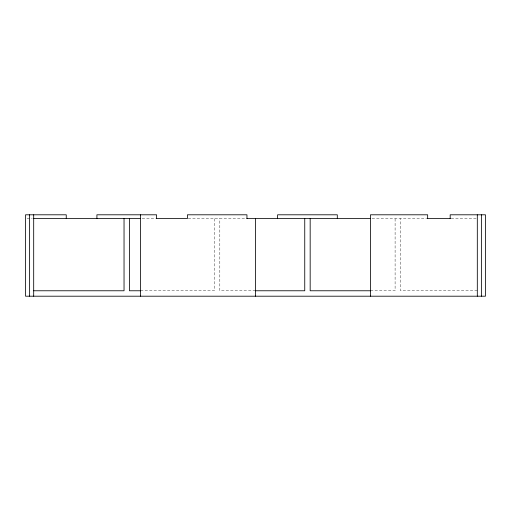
<?xml version="1.0" encoding="UTF-8"?>
<svg xmlns="http://www.w3.org/2000/svg" width="511" height="511" viewBox="0 0 511 511"><rect width="100%" height="100%" fill="white"/><g stroke="black" fill="none" stroke-linecap="round" stroke-linejoin="round"><path stroke-width="0.38" stroke-dasharray="2.56 1.92" d="M27.032 218.516L32.212 218.516M142.167 218.516L155.663 218.516M188.201 218.516L246.015 218.516M372.078 218.516L426.647 218.516M451.187 218.516L477.312 218.516M140.525 290.772L214.396 290.772L214.396 218.516M255.5 290.772L219.819 290.772L219.819 218.516M370.475 290.772L395.099 290.772L395.099 218.516M477.312 290.772L400.522 290.772L400.522 218.516"/><path stroke-width="0.77" d="M33.688 218.516L140.582 218.516M156.455 218.516L187.435 218.516L187.435 214.799L246.954 214.799L246.954 218.516M246.807 218.516L370.494 218.516M427.439 218.516L450.395 218.516M33.688 290.772L124.039 290.772L124.039 218.516M140.582 290.772L129.468 290.772L129.468 218.516M255.5 290.772L304.748 290.772L304.748 218.516M370.494 290.772L310.171 290.772L310.171 218.516M481.381 214.799L481.381 296.201M477.312 214.799L477.312 296.201M450.178 218.516L450.178 214.799L485.45 214.799L485.45 296.201L25.55 296.201L25.55 214.799L66.251 214.799L66.251 218.516M427.656 218.516L427.656 214.799L370.475 214.799L370.475 296.201M337.305 218.516L337.305 214.799L277.614 214.799L277.614 218.516M255.5 218.516L255.5 296.201M156.602 218.516L156.602 214.799L96.911 214.799L96.911 218.516M140.525 214.799L140.525 296.201M33.688 214.799L33.688 296.201M29.619 214.799L29.619 296.201"/></g></svg>
